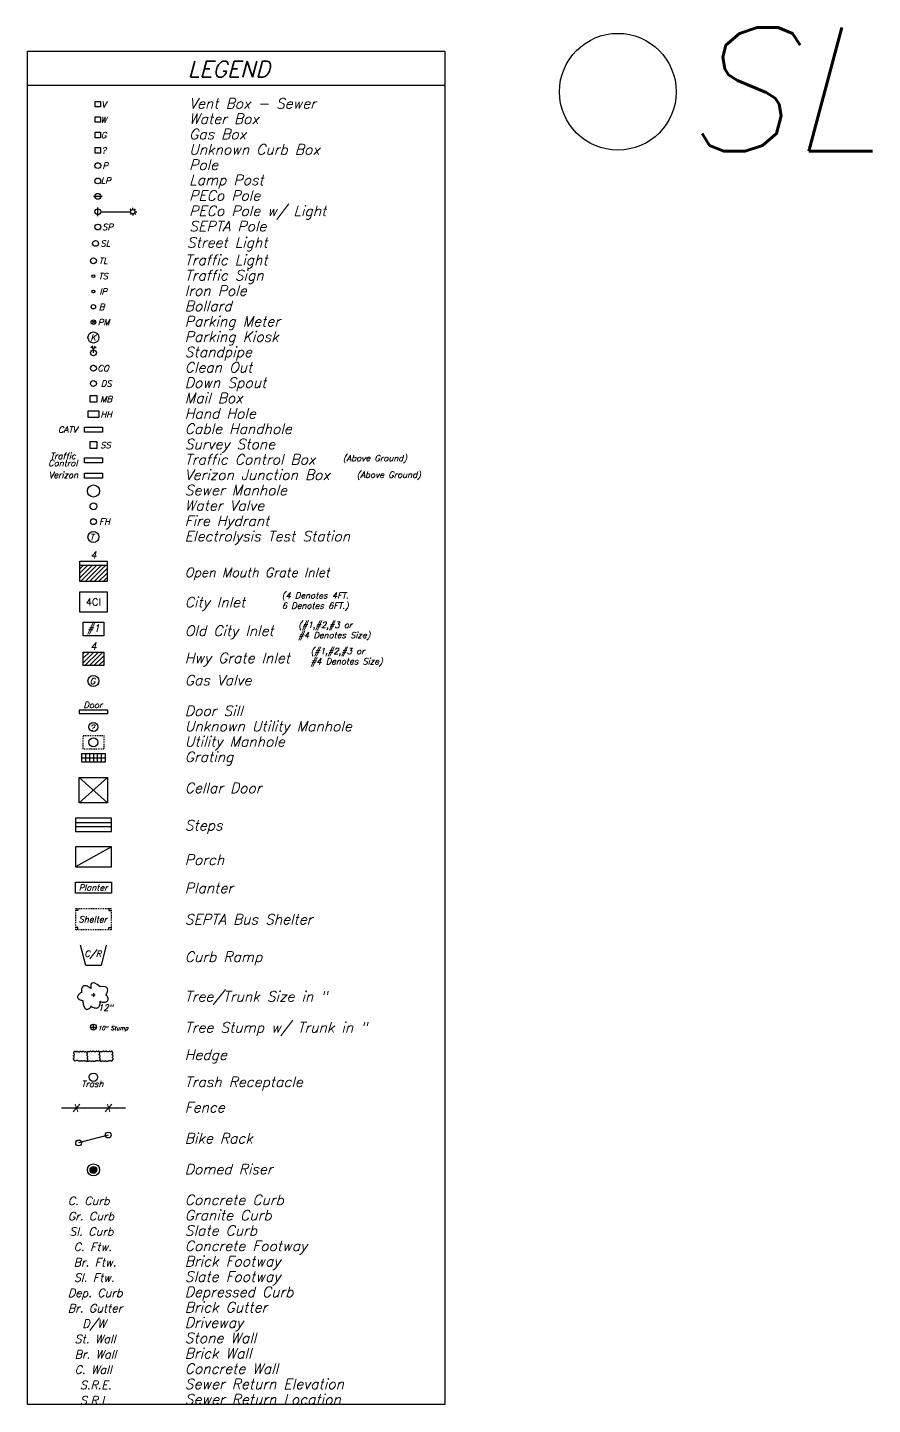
# Model space of a CAD drawing. Header units: feet. Extents: x 2209 to 2699904, y 6315 to 264949.
# Drawn here: x 4142 to 4241.1, y 7377.5 to 7539 of the extents above; entities that cross this region are included whole.
import ezdxf
from ezdxf.enums import TextEntityAlignment as Align

# ---------------------------------------------------------------- set-up
doc = ezdxf.new("R2010")
doc.units = ezdxf.units.FT
doc.header["$MEASUREMENT"] = 0
doc.linetypes.add('DASHED2', pattern=[0.375, 0.25, -0.125])
doc.layers.add('EX-INLET', color=7, linetype='Continuous')
doc.styles.add('Simplex Ob', font='simplex.shx', dxfattribs={"oblique": 15})

msp = doc.modelspace()

# ---------------------------------------------------------------- hatches: boundary and pattern name
h = msp.add_hatch(color=256)
h.dxf.hatch_style = 1
edge = h.paths.add_edge_path()
edge.add_arc((4149.714, 7405.007), 0.4, 0, 360)
at = {"layer": 'EX-INLET'}
h = msp.add_hatch(dxfattribs=at)
h.set_pattern_fill('ANSI31', color=256, scale=3)
h.set_pattern_definition([(45, (4579.76955, 7217.22577), (-0.26516504, 0.26516504), [])])
h.paths.add_polyline_path([(4151.314, 7475.912), (4148.114, 7475.912), (4148.114, 7474.025), (4151.314, 7474.025)])
h = msp.add_hatch(dxfattribs=at)
h.set_pattern_fill('ANSI31', color=256, scale=3)
h.set_pattern_definition([(45, (4574.47815, 7205.2664), (-0.26516504, 0.26516504), [])])
h.paths.add_polyline_path([(4150.914, 7465.74), (4148.514, 7465.74), (4148.514, 7464.156), (4150.914, 7464.156)])

# ---------------------------------------------------------------- linework, layer by layer
for points in [[(4141.984, 7536.23), (4190.921, 7536.23), (4190.921, 7377.509), (4141.984, 7377.509)], [(4149.915, 7530.323), (4150.541, 7530.323), (4150.541, 7529.684), (4149.915, 7529.684)], [(4149.915, 7528.523), (4150.541, 7528.523), (4150.541, 7527.884), (4149.915, 7527.884)], [(4149.915, 7526.723), (4150.541, 7526.723), (4150.541, 7526.084), (4149.915, 7526.084)], [(4149.915, 7524.923), (4150.541, 7524.923), (4150.541, 7524.284), (4149.915, 7524.284)], [(4149.323, 7495.843), (4150.105, 7495.843), (4150.105, 7495.044), (4149.323, 7495.044)], [(4149.083, 7494.043), (4150.345, 7494.043), (4150.345, 7493.244), (4149.083, 7493.244)], [(4148.647, 7492.14), (4150.78, 7492.14), (4150.78, 7491.548), (4148.647, 7491.548)], [(4149.323, 7490.443), (4150.105, 7490.443), (4150.105, 7489.644), (4149.323, 7489.644)], [(4148.647, 7488.54), (4150.78, 7488.54), (4150.78, 7487.948), (4148.647, 7487.948)], [(4148.647, 7486.74), (4150.78, 7486.74), (4150.78, 7486.148), (4148.647, 7486.148)], [(4148.035, 7458.558), (4151.393, 7458.558), (4151.393, 7458.953), (4148.035, 7458.953)], [(4148.346, 7453.86), (4151.081, 7453.86), (4151.081, 7452.851), (4148.346, 7452.851)], [(4148.053, 7451.051), (4151.374, 7451.051), (4151.374, 7448.057), (4148.053, 7448.057)], [(4147.614, 7444.695), (4151.814, 7444.695), (4151.814, 7446.257), (4147.614, 7446.257)], [(4151.814, 7442.895), (4147.614, 7442.895), (4147.614, 7440.552), (4151.814, 7440.552)], [(4147.614, 7438.752), (4151.814, 7438.752), (4151.814, 7437.479), (4147.614, 7437.479)], [(4150.423, 7418.885), (4150.399, 7418.899), (4150.374, 7418.917), (4150.339, 7418.927), (4150.314, 7418.934), (4150.286, 7418.913), (4150.265, 7418.888), (4150.237, 7418.871), (4150.198, 7418.874), (4150.16, 7418.913), (4150.11, 7418.941), (4150.058, 7418.938), (4150.026, 7418.917), (4149.998, 7418.899), (4149.959, 7418.874), (4149.899, 7418.86), (4149.847, 7418.86), (4149.815, 7418.871), (4149.78, 7418.91), (4149.738, 7418.938), (4149.696, 7418.938), (4149.66, 7418.924), (4149.632, 7418.913), (4149.583, 7418.885), (4149.527, 7418.878), (4149.481, 7418.878), (4149.456, 7418.896), (4149.425, 7418.924), (4149.386, 7418.945), (4149.33, 7418.931), (4149.295, 7418.913), (4149.281, 7418.888), (4149.26, 7418.867), (4149.21, 7418.85), (4149.182, 7418.853), (4149.151, 7418.871), (4149.112, 7418.896), (4149.08, 7418.899), (4149.045, 7418.881), (4149.021, 7418.871), (4148.978, 7418.839), (4148.947, 7418.797), (4148.947, 7418.762), (4148.954, 7418.716), (4148.961, 7418.692), (4148.975, 7418.664), (4148.975, 7418.628), (4148.975, 7418.597), (4148.964, 7418.551), (4148.95, 7418.527), (4148.933, 7418.474), (4148.943, 7418.446), (4148.975, 7418.4), (4148.999, 7418.365), (4149.01, 7418.326), (4149.01, 7418.277), (4148.999, 7418.221), (4148.978, 7418.161), (4148.968, 7418.112), (4148.975, 7418.07), (4149.006, 7418.038), (4149.021, 7418.017), (4149.024, 7417.978), (4149.024, 7417.926), (4149.013, 7417.901), (4148.992, 7417.862), (4148.989, 7417.834), (4149.013, 7417.761), (4149.035, 7417.75), (4149.059, 7417.746), (4149.115, 7417.754), (4149.144, 7417.761), (4149.172, 7417.775), (4149.2, 7417.789), (4149.242, 7417.792), (4149.295, 7417.785), (4149.404, 7417.771), (4149.442, 7417.761), (4149.485, 7417.761), (4149.541, 7417.768), (4149.573, 7417.789), (4149.636, 7417.789), (4149.685, 7417.782), (4149.783, 7417.764), (4149.819, 7417.761), (4149.871, 7417.757), (4149.903, 7417.764), (4149.928, 7417.782), (4149.963, 7417.81), (4150.012, 7417.827), (4150.205, 7417.827), (4150.29, 7417.785), (4150.339, 7417.778), (4150.385, 7417.813), (4150.413, 7417.845), (4150.43, 7417.884), (4150.448, 7417.908), (4150.49, 7417.943), (4150.508, 7418.021), (4150.494, 7418.084), (4150.458, 7418.112), (4150.423, 7418.151), (4150.409, 7418.179), (4150.413, 7418.21), (4150.437, 7418.238), (4150.487, 7418.309), (4150.497, 7418.365), (4150.494, 7418.421), (4150.466, 7418.442), (4150.437, 7418.46), (4150.406, 7418.491), (4150.395, 7418.52), (4150.399, 7418.604), (4150.427, 7418.632), (4150.455, 7418.667), (4150.469, 7418.692), (4150.469, 7418.723), (4150.466, 7418.762), (4150.437, 7418.829)]]:
    msp.add_lwpolyline(points, close=True)
for points in [[(4141.984, 7532.256), (4190.921, 7532.256)], [(4149.718, 7519.204), (4150.738, 7519.204)], [(4150.228, 7516.894), (4150.228, 7517.913)], [(4150.568, 7517.404), (4154.077, 7517.404)], [(4154.152, 7517.584), (4154.003, 7517.733)], [(4154.152, 7517.224), (4154.003, 7517.075)], [(4154.332, 7517.659), (4154.332, 7517.869)], [(4154.332, 7517.149), (4154.332, 7516.938)], [(4154.512, 7517.584), (4154.661, 7517.733)], [(4154.512, 7517.224), (4154.661, 7517.075)], [(4154.587, 7517.404), (4154.798, 7517.404)], [(4149.522, 7504.252), (4149.906, 7504.636)], [(4149.522, 7504.636), (4149.906, 7504.252)], [(4149.636, 7501.64), (4149.406, 7501.447)], [(4149.714, 7501.314), (4149.521, 7501.544)], [(4149.714, 7501.314), (4149.907, 7501.544)], [(4149.714, 7500.844), (4149.714, 7501.314)], [(4149.792, 7501.64), (4150.021, 7501.447)], [(4148.802, 7453.86), (4148.802, 7452.851)], [(4149.258, 7453.86), (4149.258, 7452.851)], [(4149.714, 7453.86), (4149.714, 7452.851)], [(4150.17, 7453.86), (4150.17, 7452.851)], [(4150.625, 7453.86), (4150.625, 7452.851)], [(4148.346, 7453.356), (4151.081, 7453.356)], [(4151.374, 7451.051), (4148.053, 7448.057)], [(4148.053, 7451.051), (4151.374, 7448.057)], [(4147.614, 7445.769), (4151.814, 7445.769)], [(4147.614, 7445.281), (4151.814, 7445.281)], [(4151.814, 7442.895), (4147.614, 7440.552)], [(4147.891, 7435.679), (4147.891, 7435.439), (4147.651, 7435.439)], [(4151.537, 7435.679), (4151.537, 7435.439), (4151.777, 7435.439)], [(4147.891, 7433.185), (4147.891, 7433.425), (4147.651, 7433.425)], [(4151.537, 7433.185), (4151.537, 7433.425), (4151.777, 7433.425)], [(4151.214, 7431.385), (4150.614, 7428.985), (4148.814, 7428.985), (4148.214, 7431.385)], [(4150.488, 7426.48), (4150.143, 7426.752), (4149.878, 7426.901), (4149.684, 7426.951), (4149.549, 7426.923), (4149.463, 7426.839), (4149.416, 7426.721), (4149.397, 7426.59), (4149.396, 7426.469), (4149.403, 7426.375), (4149.413, 7426.31), (4149.423, 7426.27), (4149.429, 7426.253), (4149.428, 7426.254), (4149.414, 7426.273), (4149.385, 7426.305), (4149.337, 7426.347), (4149.267, 7426.397), (4149.18, 7426.45), (4149.079, 7426.501), (4148.97, 7426.547), (4148.859, 7426.583), (4148.75, 7426.604), (4148.647, 7426.606), (4148.557, 7426.584), (4148.483, 7426.536), (4148.425, 7426.466), (4148.381, 7426.381), (4148.349, 7426.287), (4148.328, 7426.191), (4148.317, 7426.097), (4148.314, 7426.014), (4148.317, 7425.947), (4148.324, 7425.9), (4148.333, 7425.872), (4148.342, 7425.856), (4148.346, 7425.848), (4148.344, 7425.844), (4148.331, 7425.839), (4148.307, 7425.829), (4148.266, 7425.807), (4148.209, 7425.772), (4148.14, 7425.723), (4148.065, 7425.664), (4147.991, 7425.596), (4147.924, 7425.523), (4147.87, 7425.446), (4147.837, 7425.367), (4147.83, 7425.29), (4147.853, 7425.216), (4147.903, 7425.146), (4147.972, 7425.082), (4148.054, 7425.025), (4148.142, 7424.977), (4148.229, 7424.937), (4148.31, 7424.909), (4148.376, 7424.892), (4148.424, 7424.886), (4148.454, 7424.889), (4148.471, 7424.894), (4148.478, 7424.896), (4148.478, 7424.89), (4148.476, 7424.87), (4148.473, 7424.832), (4148.474, 7424.77), (4148.482, 7424.68), (4148.497, 7424.57), (4148.521, 7424.445), (4148.554, 7424.316), (4148.595, 7424.189), (4148.647, 7424.073), (4148.709, 7423.975), (4148.781, 7423.903), (4148.864, 7423.864), (4148.954, 7423.854), (4149.048, 7423.868), (4149.139, 7423.899), (4149.225, 7423.944), (4149.301, 7423.996), (4149.363, 7424.05), (4149.407, 7424.101), (4149.429, 7424.144), (4149.435, 7424.178), (4149.431, 7424.202), (4149.422, 7424.218), (4149.415, 7424.224), (4149.417, 7424.22), (4149.432, 7424.207), (4149.467, 7424.183), (4149.526, 7424.15), (4149.607, 7424.111), (4149.703, 7424.072), (4149.81, 7424.037), (4149.921, 7424.011), (4150.033, 7423.999), (4150.139, 7424.005), (4150.235, 7424.035), (4150.316, 7424.091), (4150.381, 7424.169), (4150.433, 7424.262), (4150.471, 7424.364), (4150.497, 7424.468), (4150.511, 7424.567), (4150.515, 7424.655), (4150.509, 7424.726), (4150.495, 7424.774), (4150.477, 7424.801), (4150.46, 7424.812), (4150.447, 7424.808), (4150.445, 7424.795), (4150.457, 7424.774), (4150.487, 7424.751), (4150.542, 7424.727), (4150.623, 7424.707), (4150.724, 7424.693), (4150.84, 7424.687), (4150.961, 7424.69), (4151.082, 7424.704), (4151.194, 7424.732), (4151.291, 7424.775), (4151.364, 7424.836), (4151.409, 7424.915), (4151.429, 7425.006), (4151.427, 7425.105), (4151.409, 7425.206), (4151.379, 7425.301), (4151.341, 7425.386), (4151.3, 7425.455), (4151.261, 7425.5), (4151.227, 7425.52), (4151.2, 7425.52), (4151.183, 7425.511), (4151.175, 7425.501), (4151.178, 7425.5), (4151.193, 7425.518), (4151.221, 7425.563), (4151.264, 7425.646), (4151.319, 7425.771), (4151.37, 7425.925), (4151.398, 7426.091), (4151.382, 7426.251), (4151.302, 7426.387), (4151.14, 7426.483), (4150.876, 7426.52), (4150.488, 7426.48)], [(4149.5, 7425.526), (4149.928, 7425.526)], [(4149.714, 7425.74), (4149.714, 7425.312)], [(4149.374, 7421.768), (4150.053, 7421.768)], [(4149.714, 7421.428), (4149.714, 7422.107)], [(4148.872, 7417.773), (4148.868, 7417.761), (4148.847, 7417.75), (4148.822, 7417.746), (4148.766, 7417.754), (4148.738, 7417.761), (4148.71, 7417.775), (4148.682, 7417.789), (4148.639, 7417.792), (4148.587, 7417.785), (4148.478, 7417.771), (4148.439, 7417.761), (4148.397, 7417.761), (4148.341, 7417.768), (4148.309, 7417.789), (4148.246, 7417.789), (4148.196, 7417.782), (4148.098, 7417.764), (4148.063, 7417.761), (4148.01, 7417.757), (4147.979, 7417.764), (4147.954, 7417.782), (4147.919, 7417.81), (4147.87, 7417.827), (4147.676, 7417.827), (4147.592, 7417.785), (4147.543, 7417.778), (4147.497, 7417.813), (4147.469, 7417.845), (4147.451, 7417.884), (4147.434, 7417.908), (4147.391, 7417.943), (4147.374, 7418.021), (4147.388, 7418.084), (4147.423, 7418.112), (4147.458, 7418.151), (4147.472, 7418.179), (4147.469, 7418.21), (4147.444, 7418.238), (4147.395, 7418.309), (4147.384, 7418.365), (4147.388, 7418.421), (4147.416, 7418.442), (4147.444, 7418.46), (4147.476, 7418.491), (4147.486, 7418.52), (4147.483, 7418.604), (4147.455, 7418.632), (4147.427, 7418.667), (4147.412, 7418.692), (4147.412, 7418.723), (4147.416, 7418.762), (4147.444, 7418.829), (4147.458, 7418.885), (4147.483, 7418.899), (4147.507, 7418.917), (4147.543, 7418.927), (4147.567, 7418.934), (4147.595, 7418.913), (4147.616, 7418.888), (4147.645, 7418.871), (4147.683, 7418.874), (4147.722, 7418.913), (4147.771, 7418.941), (4147.824, 7418.938), (4147.855, 7418.917), (4147.884, 7418.899), (4147.922, 7418.874), (4147.982, 7418.86), (4148.035, 7418.86), (4148.066, 7418.871), (4148.102, 7418.91), (4148.144, 7418.938), (4148.186, 7418.938), (4148.221, 7418.924), (4148.249, 7418.913), (4148.298, 7418.885), (4148.355, 7418.878), (4148.4, 7418.878), (4148.425, 7418.896), (4148.457, 7418.924), (4148.495, 7418.945), (4148.552, 7418.931), (4148.587, 7418.913), (4148.601, 7418.888), (4148.622, 7418.867), (4148.671, 7418.85), (4148.699, 7418.853), (4148.731, 7418.871), (4148.77, 7418.896), (4148.801, 7418.899), (4148.836, 7418.881), (4148.861, 7418.871), (4148.903, 7418.839), (4148.929, 7418.804)], [(4151.945, 7418.885), (4151.92, 7418.899), (4151.896, 7418.917), (4151.86, 7418.927), (4151.836, 7418.934), (4151.808, 7418.913), (4151.787, 7418.888), (4151.758, 7418.871), (4151.72, 7418.874), (4151.681, 7418.913), (4151.632, 7418.941), (4151.579, 7418.938), (4151.547, 7418.917), (4151.519, 7418.899), (4151.481, 7418.874), (4151.421, 7418.86), (4151.368, 7418.86), (4151.337, 7418.871), (4151.301, 7418.91), (4151.259, 7418.938), (4151.217, 7418.938), (4151.182, 7418.924), (4151.154, 7418.913), (4151.104, 7418.885), (4151.048, 7418.878), (4151.003, 7418.878), (4150.978, 7418.896), (4150.946, 7418.924), (4150.908, 7418.945), (4150.851, 7418.931), (4150.816, 7418.913), (4150.802, 7418.888), (4150.781, 7418.867), (4150.732, 7418.85), (4150.704, 7418.853), (4150.672, 7418.871), (4150.633, 7418.896), (4150.602, 7418.899), (4150.567, 7418.881), (4150.438, 7418.827)], [(4150.464, 7417.922), (4150.51, 7417.834), (4150.535, 7417.761), (4150.556, 7417.75), (4150.581, 7417.746), (4150.637, 7417.754), (4150.665, 7417.761), (4150.693, 7417.775), (4150.721, 7417.789), (4150.763, 7417.792), (4150.816, 7417.785), (4150.925, 7417.771), (4150.964, 7417.761), (4151.006, 7417.761), (4151.062, 7417.768), (4151.094, 7417.789), (4151.157, 7417.789), (4151.206, 7417.782), (4151.305, 7417.764), (4151.34, 7417.761), (4151.393, 7417.757), (4151.424, 7417.764), (4151.449, 7417.782), (4151.484, 7417.81), (4151.533, 7417.827), (4151.727, 7417.827), (4151.811, 7417.785), (4151.86, 7417.778), (4151.906, 7417.813), (4151.934, 7417.845), (4151.952, 7417.884), (4151.969, 7417.908), (4152.012, 7417.943), (4152.029, 7418.021), (4152.015, 7418.084), (4151.98, 7418.112), (4151.945, 7418.151), (4151.931, 7418.179), (4151.934, 7418.21), (4151.959, 7418.238), (4152.008, 7418.309), (4152.019, 7418.365), (4152.015, 7418.421), (4151.987, 7418.442), (4151.959, 7418.46), (4151.927, 7418.491), (4151.917, 7418.52), (4151.92, 7418.604), (4151.948, 7418.632), (4151.976, 7418.667), (4151.99, 7418.692), (4151.99, 7418.723), (4151.987, 7418.762), (4151.959, 7418.829), (4151.945, 7418.885)], [(4148.872, 7417.773), (4148.918, 7417.784), (4148.959, 7417.788), (4149.013, 7417.761)], [(4153.46, 7412.259), (4145.968, 7412.259)], [(4151.452, 7409.099), (4147.975, 7408.167)]]:
    msp.add_lwpolyline(points)
at = {"linetype": 'DASHED2', "ltscale": 0.2}
for points in [[(4148.514, 7455.948), (4150.914, 7455.948), (4150.914, 7454.364), (4148.514, 7454.364)], [(4147.651, 7435.679), (4151.777, 7435.679), (4151.777, 7433.185), (4147.651, 7433.185)]]:
    msp.add_lwpolyline(points, close=True, dxfattribs=at)
for centre, radius in [((4211.228, 7531.47), 6.849), ((4150.228, 7522.804), 0.34), ((4150.228, 7521.004), 0.34), ((4150.228, 7519.204), 0.34), ((4150.228, 7517.404), 0.34), ((4154.332, 7517.404), 0.255), ((4150.228, 7515.604), 0.34), ((4149.962, 7513.68), 0.34), ((4149.714, 7511.644), 0.34), ((4149.714, 7509.844), 0.17), ((4149.714, 7508.044), 0.17), ((4149.714, 7506.244), 0.255), ((4149.714, 7504.444), 0.272), ((4149.714, 7502.644), 0.648), ((4149.714, 7500.844), 0.34), ((4149.714, 7499.044), 0.34), ((4149.714, 7497.244), 0.34), ((4149.714, 7484.644), 0.711), ((4149.714, 7482.844), 0.4), ((4149.714, 7481.044), 0.34), ((4149.714, 7479.244), 0.648), ((4149.714, 7462.356), 0.648), ((4149.714, 7456.956), 0.533), ((4149.714, 7455.156), 0.533), ((4149.714, 7421.768), 0.34), ((4149.714, 7415.886), 0.488), ((4147.975, 7408.167), 0.34), ((4151.452, 7409.099), 0.34), ((4149.714, 7405.007), 0.711), ((4149.714, 7405.007), 0.4)]:
    msp.add_circle(centre, radius)
at = {"layer": 'EX-INLET'}
for points in [[(4148.114, 7476.425), (4151.314, 7476.425), (4151.314, 7474.025), (4148.114, 7474.025)], [(4148.114, 7476.425), (4151.314, 7476.425), (4151.314, 7475.912), (4148.114, 7475.912)], [(4148.115, 7472.825), (4151.313, 7472.825), (4151.313, 7470.437), (4148.115, 7470.437)], [(4148.514, 7469.237), (4150.914, 7469.237), (4150.914, 7467.653), (4148.514, 7467.653)], [(4148.514, 7465.74), (4150.914, 7465.74), (4150.914, 7464.156), (4148.514, 7464.156)]]:
    msp.add_lwpolyline(points, close=True, dxfattribs=at)

# ---------------------------------------------------------------- texts
at = {"style": 'Simplex Ob', "oblique": 15}
for s, height, p in [('SL', 14.5167, (4230.205, 7531.744)), ('V', 0.72, (4150.914, 7529.983)), ('W', 0.72, (4150.914, 7528.183)), ('G', 0.72, (4150.914, 7526.383)), ('?', 0.72, (4150.914, 7524.583)), ('P', 0.72, (4151.095, 7522.8)), ('LP', 0.72, (4151.154, 7521.05)), ('SP', 0.72, (4151.369, 7515.6)), ('SL', 0.72, (4151.103, 7513.677)), ('TL', 0.72, (4150.855, 7511.64)), ('TS', 0.72, (4150.855, 7509.84)), ('IP', 0.72, (4150.855, 7508.04)), ('PM', 0.72, (4150.926, 7504.441)), ('K', 0.72, (4149.702, 7502.643)), ('CO', 0.72, (4150.855, 7499.04)), ('DS', 0.72, (4151.21, 7497.24)), ('MB', 0.72, (4151.201, 7495.418)), ('HH', 0.72, (4151.201, 7493.618)), ('CATV', 0.72, (4146.696, 7491.844)), ('Traffic', 0.72, (4146.121, 7488.747)), ('SS', 0.72, (4151.125, 7490.018)), ('Control', 0.72, (4146.121, 7487.918)), ('Verizon', 0.72, (4146.188, 7486.525)), ('FH', 0.72, (4151.013, 7481.04)), ('T', 0.72, (4149.516, 7479.232)), ('G', 0.72, (4149.609, 7462.344)), ('Door', 0.72, (4149.655, 7459.555)), ('?', 0.72, (4149.574, 7456.866)), ('Planter', 0.72, (4149.683, 7438.13)), ('Shelter', 0.72, (4149.642, 7434.401)), ('C/R', 0.72, (4149.636, 7430.365)), ('12"', 0.72, (4151.125, 7424.037)), ('10" Stump', 0.48, (4152.019, 7421.646)), ('Trash', 0.72, (4149.595, 7415.098)), ('X', 0.9, (4147.596, 7412.259)), ('X', 0.9, (4151.373, 7412.259))]:
    msp.add_text(s, height=height, dxfattribs=at).set_placement(p, align=Align.MIDDLE_CENTER)
msp.add_text('LEGEND', height=1.89, dxfattribs=at).set_placement((4165.588, 7533.172), align=Align.CENTER)
for s, height, p in [('Vent Box - Sewer', 1.2, (4160.946, 7529.506)), ('Water Box', 1.2, (4160.946, 7527.706)), ('Gas Box', 1.2, (4160.946, 7525.906)), ('Unknown Curb Box', 1.2, (4160.946, 7524.106)), ('Pole', 1.2, (4160.946, 7522.306)), ('Lamp Post', 1.2, (4160.946, 7520.524)), ('PECo Pole', 1.2, (4160.946, 7518.706)), ('PECo Pole w/ Light', 1.2, (4160.946, 7516.906)), ('SEPTA Pole', 1.2, (4160.946, 7515.106)), ('Street Light', 1.2, (4160.68, 7513.183)), ('Traffic Light', 1.2, (4160.432, 7511.146)), ('Traffic Sign', 1.2, (4160.432, 7509.346)), ('Iron Pole', 1.2, (4160.432, 7507.546)), ('Bollard', 1.2, (4160.432, 7505.746)), ('B', 0.72, (4150.358, 7505.857)), ('Parking Meter', 1.2, (4160.432, 7503.946)), ('Parking Kiosk', 1.2, (4160.432, 7502.146)), ('Standpipe', 1.2, (4160.432, 7500.346)), ('Clean Out', 1.2, (4160.432, 7498.546)), ('Down Spout', 1.2, (4160.432, 7496.746)), ('Mail Box', 1.2, (4160.432, 7494.946)), ('Hand Hole', 1.2, (4160.432, 7493.146)), ('Cable Handhole', 1.2, (4160.432, 7491.346)), ('Survey Stone', 1.2, (4160.432, 7489.546)), ('Traffic Control Box', 1.2, (4160.432, 7487.746)), ('Verizon Junction Box', 1.2, (4160.432, 7485.946)), ('Sewer Manhole', 1.2, (4160.432, 7484.146)), ('Water Valve', 1.2, (4160.432, 7482.346)), ('Fire Hydrant', 1.2, (4160.432, 7480.546)), ('Electrolysis Test Station', 1.2, (4160.432, 7478.746)), ('Open Mouth Grate Inlet', 1.08, (4160.432, 7474.552)), ('City Inlet', 1.2, (4160.432, 7471.002)), ('Old City Inlet', 1.2, (4160.432, 7467.653)), ('Hwy Grate Inlet', 1.2, (4160.432, 7464.46)), ('Gas Valve', 1.2, (4160.432, 7461.858)), ('Door Sill', 1.2, (4160.432, 7458.258)), ('Unknown Utility Manhole', 1.2, (4160.432, 7456.458)), ('Utility Manhole', 1.2, (4160.432, 7454.658)), ('Grating', 1.2, (4160.432, 7452.858)), ('Cellar Door', 1.2, (4160.432, 7449.211)), ('Steps', 1.2, (4160.432, 7444.835)), ('Porch', 1.2, (4160.432, 7440.794)), ('Planter', 1.2, (4160.432, 7437.479)), ('SEPTA Bus Shelter', 1.2, (4160.432, 7433.801)), ('Curb Ramp', 1.2, (4160.432, 7429.413)), ('Tree/Trunk Size in "', 1.2, (4160.432, 7424.76)), ('Tree Stump w/ Trunk in "', 1.2, (4160.432, 7421.127)), ('Hedge', 1.2, (4160.432, 7417.922)), ('Trash Receptacle', 1.2, (4160.432, 7414.736)), ('Fence', 1.2, (4160.432, 7411.752)), ('Bike Rack', 1.2, (4160.432, 7408.126)), ('Domed Riser', 1.2, (4160.432, 7404.5)), ('C. Curb', 0.96, (4146.715, 7400.899)), ('Concrete Curb', 1.2, (4160.432, 7400.899)), ('Granite Curb', 1.2, (4160.432, 7399.099)), ('Gr. Curb', 0.96, (4146.715, 7399.099)), ('Slate Curb', 1.2, (4160.432, 7397.299)), ('Sl. Curb', 0.96, (4146.885, 7397.299)), ('C. Ftw.', 0.96, (4147.388, 7395.499)), ('Concrete Footway', 1.2, (4160.432, 7395.499)), ('Br. Ftw.', 0.96, (4147.388, 7393.699)), ('Brick Footway', 1.2, (4160.432, 7393.699)), ('Sl. Ftw.', 0.96, (4147.423, 7391.899)), ('Slate Footway', 1.2, (4160.432, 7391.899)), ('Dep. Curb', 0.96, (4146.715, 7390.099)), ('Depressed Curb', 1.2, (4160.432, 7390.099)), ('Br. Gutter', 0.96, (4146.715, 7388.299)), ('Brick Gutter', 1.2, (4160.432, 7388.299)), ('D/W', 0.96, (4148.413, 7386.499)), ('Driveway', 1.2, (4160.432, 7386.499)), ('St. Wall', 0.96, (4147.508, 7384.699)), ('Stone Wall', 1.2, (4160.432, 7384.699)), ('Brick Wall', 1.2, (4160.432, 7382.899)), ('Br. Wall', 0.96, (4147.508, 7382.899)), ('C. Wall', 0.96, (4147.508, 7381.099)), ('Concrete Wall', 1.2, (4160.432, 7381.099)), ('S.R.E.', 0.96, (4148.13, 7379.299)), ('Sewer Return Elevation', 1.2, (4160.432, 7379.299)), ('S.R.L.', 0.96, (4148.13, 7377.499)), ('Sewer Return Location', 1.2, (4160.432, 7377.499))]:
    msp.add_text(s, height=height, dxfattribs=at).set_placement(p)
at = {"char_height": 0.72, "attachment_point": 1, "style": 'Simplex Ob'}
for s, insert, width in [('(Above Ground)', (4178.965, 7488.858), 8.65969), ('(Above Ground)', (4180.589, 7486.912), 8.65969), ('(4 Denotes 4FT.\\P6 Denotes 6FT.)', (4171.802, 7472.752), 11.22935), ('(#1,#2,#3 or\\P#4 Denotes Size)', (4173.748, 7469.296), 11.22935), ('(#1,#2,#3 or\\P#4 Denotes Size)', (4175.195, 7466.224), 11.22935)]:
    msp.add_mtext(s, dxfattribs=dict(at, insert=insert, width=width))
at = {"layer": 'EX-INLET', "char_height": 0.84, "attachment_point": 5, "style": 'Simplex Ob'}
for s, insert, width in [('4', (4149.714, 7477.125), 0.6), ('{\\Q0;4CI}', (4149.714, 7471.631), 1.64), ('#1', (4149.714, 7468.406), 0.6), ('4', (4149.714, 7466.44), 0.6)]:
    msp.add_mtext(s, dxfattribs=dict(at, insert=insert, width=width))

doc.saveas('drawing.dxf')
